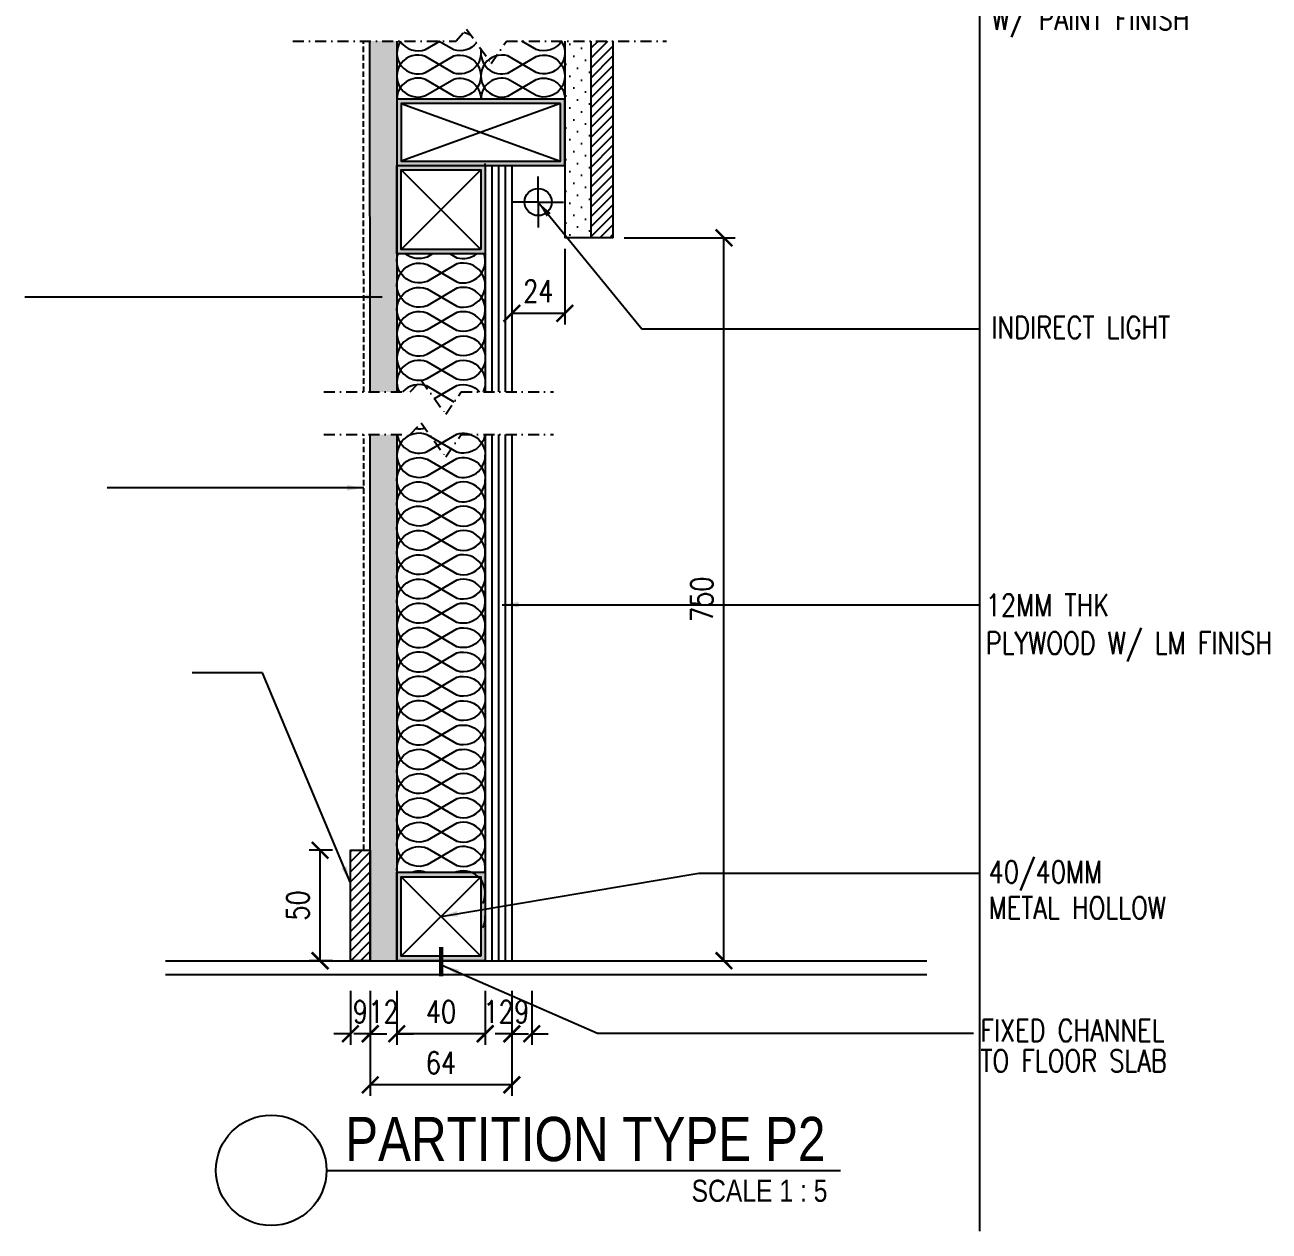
# Model space of a CAD drawing. Header units: millimetres. Extents: x 15742 to 451744, y -68201 to 290383.
# Drawn here: x 16198 to 16761, y 288101 to 288647 of the extents above; entities that cross this region are included whole.
import ezdxf

# ---------------------------------------------------------------- set-up
doc = ezdxf.new("R2010")
doc.units = ezdxf.units.MM
doc.header["$LTSCALE"] = 10
doc.header["$MEASUREMENT"] = 0
doc.header["$PDMODE"] = 2
doc.header["$PDSIZE"] = -3
doc.linetypes.add('DASHDOT', pattern=[1, 0.5, -0.25, 0, -0.25])
doc.linetypes.add('HIDDEN', pattern=[0.375, 0.25, -0.125])
doc.layers.get('0').update_dxf_attribs({"linetype": 'CONTINUOUS'})
doc.layers.get('DEFPOINTS').update_dxf_attribs({"linetype": 'CONTINUOUS'})
for name, color, linetype in [('01APP', 1, 'CONTINUOUS'), ('02AFF', 2, 'CONTINUOUS'), ('03ABB', 3, 'CONTINUOUS'), ('03AFP', 3, 'CONTINUOUS'), ('03IPP-parttext', 7, 'CONTINUOUS')]:
    doc.layers.add(name, color=color, linetype=linetype)
doc.styles.add('DIM', font='ROMANS.shx', dxfattribs={"width": 0.8})
doc.styles.add('JDL', font='ARIALUNI.TTF', dxfattribs={"width": 0.8})
doc.dimstyles.new('D-5', dxfattribs={"dimscale": 5, "dimtxt": 2, "dimasz": 1.5, "dimexe": 1, "dimexo": 1, "dimgap": 1, "dimtad": 1, "dimdec": 0, "dimzin": 0, "dimdsep": 46, "dimtxsty": 'DIM', "dimblk": 'ARCHTICK', "dimcen": 0, "dimclrd": 8, "dimclre": 8, "dimclrt": 3, "dimadec": 0, "dimazin": 0, "dimtfac": 0.5, "dimtdec": 0, "dimtix": 1, "dimtofl": 0, "dimtmove": 2, "dimatfit": 3, "dimfxl": 0, "dimtolj": 1, "dimtzin": 0, "dimarcsym": 0})

# ---------------------------------------------------------------- blocks, each defined once
blk = doc.blocks.new('_ARCHTICK')
at = {"color": 0, "linetype": 'ByBlock', "const_width": 0.15}
blk.add_lwpolyline([(-0.5, -0.5), (0.5, 0.5)], dxfattribs=at)
blk = doc.blocks.new('*D36')
at = {"layer": '03AFP', "color": 8, "lineweight": -2}
for p, q in [((16365.93, 288209.63), (16365.93, 288185.23)), ((16405.98, 288209.64), (16405.98, 288185.23)), ((16405.98, 288190.23), (16365.93, 288190.23))]:
    blk.add_line(p, q, dxfattribs=at)
at = {"layer": 'DEFPOINTS', "color": 0}
for p in [(16365.93, 288214.63), (16405.98, 288214.64), (16365.93, 288190.23)]:
    blk.add_point(p, dxfattribs=at)
at = {"layer": '03AFP', "color": 8, "lineweight": -2, "xscale": 7.5, "yscale": 7.5, "zscale": 7.5, "rotation": 180}
blk.add_blockref('_ARCHTICK', (16365.93, 288190.23), dxfattribs=at)
at = {"layer": '03AFP', "color": 8, "lineweight": -2, "xscale": 7.5, "yscale": 7.5, "zscale": 7.5}
blk.add_blockref('_ARCHTICK', (16405.98, 288190.23), dxfattribs=at)
at = {"layer": '03AFP', "color": 3, "insert": (16385.95, 288200.23), "char_height": 10, "attachment_point": 5, "style": 'DIM'}
blk.add_mtext('\\A1;40', dxfattribs=at)
blk = doc.blocks.new('*D37')
at = {"layer": '02AFF', "color": 8, "lineweight": -2}
for p, q in [((16353.93, 288204.63), (16353.93, 288162.12)), ((16417.98, 288204.64), (16417.98, 288162.12)), ((16417.98, 288167.12), (16353.93, 288167.12))]:
    blk.add_line(p, q, dxfattribs=at)
at = {"layer": 'DEFPOINTS', "color": 0}
for p in [(16353.93, 288209.63), (16417.98, 288209.64), (16353.93, 288167.12)]:
    blk.add_point(p, dxfattribs=at)
at = {"layer": '02AFF', "color": 8, "lineweight": -2, "xscale": 7.5, "yscale": 7.5, "zscale": 7.5, "rotation": 180}
blk.add_blockref('_ARCHTICK', (16353.93, 288167.12), dxfattribs=at)
at = {"layer": '02AFF', "color": 8, "lineweight": -2, "xscale": 7.5, "yscale": 7.5, "zscale": 7.5}
blk.add_blockref('_ARCHTICK', (16417.98, 288167.12), dxfattribs=at)
at = {"layer": '02AFF', "color": 3, "insert": (16385.95, 288177.12), "char_height": 10, "attachment_point": 5, "style": 'DIM'}
blk.add_mtext('\\A1;64', dxfattribs=at)
blk = doc.blocks.new('*D38')
at = {"layer": '03AFP', "color": 8, "lineweight": -2}
for p, q in [((16336.85, 288273.27), (16326.22, 288273.27)), ((16331.22, 288223.27), (16331.22, 288273.27)), ((16336.85, 288223.27), (16326.22, 288223.27))]:
    blk.add_line(p, q, dxfattribs=at)
at = {"layer": 'DEFPOINTS', "color": 0}
for p in [(16331.22, 288273.27), (16341.85, 288273.27), (16341.85, 288223.27)]:
    blk.add_point(p, dxfattribs=at)
at = {"layer": '03AFP', "color": 8, "lineweight": -2, "xscale": 7.5, "yscale": 7.5, "zscale": 7.5}
for p, rotation in [((16331.22, 288273.27), 90), ((16331.22, 288223.27), 270)]:
    blk.add_blockref('_ARCHTICK', p, dxfattribs=dict(at, rotation=rotation))
at = {"layer": '03AFP', "color": 3, "insert": (16321.22, 288248.27), "char_height": 10, "attachment_point": 5, "rotation": 90, "style": 'DIM'}
blk.add_mtext('\\A1;50', dxfattribs=at)
blk = doc.blocks.new('*D39')
at = {"layer": '03AFP', "color": 8, "lineweight": -2}
for p, q in [((16417.98, 288209.64), (16417.98, 288185.23)), ((16426.98, 288209.64), (16426.98, 288185.23)), ((16417.98, 288190.23), (16410.48, 288190.23)), ((16426.98, 288190.23), (16434.48, 288190.23))]:
    blk.add_line(p, q, dxfattribs=at)
at = {"layer": 'DEFPOINTS', "color": 0}
for p in [(16417.98, 288214.64), (16426.98, 288214.64), (16417.98, 288190.23)]:
    blk.add_point(p, dxfattribs=at)
at = {"layer": '03AFP', "color": 8, "lineweight": -2, "xscale": 7.5, "yscale": 7.5, "zscale": 7.5}
blk.add_blockref('_ARCHTICK', (16417.98, 288190.23), dxfattribs=at)
at = {"layer": '03AFP', "color": 8, "lineweight": -2, "xscale": 7.5, "yscale": 7.5, "zscale": 7.5, "rotation": 180}
blk.add_blockref('_ARCHTICK', (16426.98, 288190.23), dxfattribs=at)
at = {"layer": '03AFP', "color": 3, "insert": (16422.48, 288200.23), "char_height": 10, "attachment_point": 5, "style": 'DIM'}
blk.add_mtext('\\A1;9', dxfattribs=at)
blk = doc.blocks.new('*D40')
at = {"layer": '03AFP', "color": 8, "lineweight": -2}
for p, q in [((16405.98, 288209.64), (16405.98, 288185.23)), ((16417.98, 288209.64), (16417.98, 288185.23)), ((16405.98, 288190.23), (16398.48, 288190.23)), ((16417.98, 288190.23), (16425.48, 288190.23))]:
    blk.add_line(p, q, dxfattribs=at)
at = {"layer": 'DEFPOINTS', "color": 0}
for p in [(16405.98, 288214.64), (16417.98, 288214.64), (16405.98, 288190.23)]:
    blk.add_point(p, dxfattribs=at)
at = {"layer": '03AFP', "color": 8, "lineweight": -2, "xscale": 7.5, "yscale": 7.5, "zscale": 7.5}
blk.add_blockref('_ARCHTICK', (16405.98, 288190.23), dxfattribs=at)
at = {"layer": '03AFP', "color": 8, "lineweight": -2, "xscale": 7.5, "yscale": 7.5, "zscale": 7.5, "rotation": 180}
blk.add_blockref('_ARCHTICK', (16417.98, 288190.23), dxfattribs=at)
at = {"layer": '03AFP', "color": 3, "insert": (16411.98, 288200.23), "char_height": 10, "attachment_point": 5, "style": 'DIM'}
blk.add_mtext('\\A1;12', dxfattribs=at)
blk = doc.blocks.new('*D41')
at = {"layer": '03AFP', "color": 8, "lineweight": -2}
for p, q in [((16344.93, 288209.63), (16344.93, 288185.23)), ((16353.93, 288209.63), (16353.93, 288185.23)), ((16344.93, 288190.23), (16337.43, 288190.23)), ((16353.93, 288190.23), (16361.43, 288190.23))]:
    blk.add_line(p, q, dxfattribs=at)
at = {"layer": 'DEFPOINTS', "color": 0}
for p in [(16344.93, 288214.63), (16353.93, 288214.63), (16353.93, 288190.23)]:
    blk.add_point(p, dxfattribs=at)
at = {"layer": '03AFP', "color": 8, "lineweight": -2, "xscale": 7.5, "yscale": 7.5, "zscale": 7.5}
blk.add_blockref('_ARCHTICK', (16344.93, 288190.23), dxfattribs=at)
at = {"layer": '03AFP', "color": 8, "lineweight": -2, "xscale": 7.5, "yscale": 7.5, "zscale": 7.5, "rotation": 180}
blk.add_blockref('_ARCHTICK', (16353.93, 288190.23), dxfattribs=at)
at = {"layer": '03AFP', "color": 3, "insert": (16349.43, 288200.23), "char_height": 10, "attachment_point": 5, "style": 'DIM'}
blk.add_mtext('\\A1;9', dxfattribs=at)
blk = doc.blocks.new('*D42')
at = {"layer": '03AFP', "color": 8, "lineweight": -2}
for p, q in [((16353.93, 288209.63), (16353.93, 288185.23)), ((16365.93, 288209.63), (16365.93, 288185.23)), ((16353.93, 288190.23), (16346.43, 288190.23)), ((16365.93, 288190.23), (16373.43, 288190.23))]:
    blk.add_line(p, q, dxfattribs=at)
at = {"layer": 'DEFPOINTS', "color": 0}
for p in [(16353.93, 288214.63), (16365.93, 288214.63), (16365.93, 288190.23)]:
    blk.add_point(p, dxfattribs=at)
at = {"layer": '03AFP', "color": 8, "lineweight": -2, "xscale": 7.5, "yscale": 7.5, "zscale": 7.5}
blk.add_blockref('_ARCHTICK', (16353.93, 288190.23), dxfattribs=at)
at = {"layer": '03AFP', "color": 8, "lineweight": -2, "xscale": 7.5, "yscale": 7.5, "zscale": 7.5, "rotation": 180}
blk.add_blockref('_ARCHTICK', (16365.93, 288190.23), dxfattribs=at)
at = {"layer": '03AFP', "color": 3, "insert": (16359.93, 288200.23), "char_height": 10, "attachment_point": 5, "style": 'DIM'}
blk.add_mtext('\\A1;12', dxfattribs=at)
blk = doc.blocks.new('*D49')
at = {"color": 8, "lineweight": -2}
for p, q in [((16417.98, 288545.27), (16417.98, 288511.11)), ((16441.98, 288545.27), (16441.98, 288511.11)), ((16441.98, 288516.11), (16417.98, 288516.11))]:
    blk.add_line(p, q, dxfattribs=at)
at = {"layer": 'DEFPOINTS', "color": 0}
for p in [(16417.98, 288550.27), (16441.98, 288550.27), (16417.98, 288516.11)]:
    blk.add_point(p, dxfattribs=at)
at = {"color": 8, "lineweight": -2, "xscale": 7.5, "yscale": 7.5, "zscale": 7.5, "rotation": 180}
blk.add_blockref('_ARCHTICK', (16417.98, 288516.11), dxfattribs=at)
at = {"color": 8, "lineweight": -2, "xscale": 7.5, "yscale": 7.5, "zscale": 7.5}
blk.add_blockref('_ARCHTICK', (16441.98, 288516.11), dxfattribs=at)
at = {"color": 3, "insert": (16429.98, 288526.11), "char_height": 10, "attachment_point": 5, "style": 'DIM'}
blk.add_mtext('\\A1;24', dxfattribs=at)
blk = doc.blocks.new('*D50')
at = {"color": 8, "lineweight": -2}
for p, q in [((16468.84, 288550.27), (16518.99, 288550.27)), ((16513.99, 288223.27), (16513.99, 288550.27)), ((16493.75, 288223.27), (16518.99, 288223.27))]:
    blk.add_line(p, q, dxfattribs=at)
at = {"layer": 'DEFPOINTS', "color": 0}
for p in [(16463.84, 288550.27), (16513.99, 288550.27), (16488.75, 288223.27)]:
    blk.add_point(p, dxfattribs=at)
at = {"color": 8, "lineweight": -2, "xscale": 7.5, "yscale": 7.5, "zscale": 7.5}
for p, rotation in [((16513.99, 288550.27), 90), ((16513.99, 288223.27), 270)]:
    blk.add_blockref('_ARCHTICK', p, dxfattribs=dict(at, rotation=rotation))
at = {"color": 3, "insert": (16503.99, 288386.77), "char_height": 10, "attachment_point": 5, "rotation": 90, "style": 'DIM'}
blk.add_mtext('\\A1;750', dxfattribs=at)

msp = doc.modelspace()

# ---------------------------------------------------------------- hatches: boundary and pattern name
h = msp.add_hatch()
h.set_pattern_fill('DOTS', color=256, scale=3.2, angle=45, style=0)
h.set_pattern_definition([(45, (-4704.326, 2270.012), (-1.79605122, 5.38815367), [0, -5.08])])
h.paths.add_polyline_path([(16453.9653, 288639.2874), (16441.7032, 288639.2874), (16441.7032, 288550.2704), (16453.9653, 288550.2704)])
h.paths.add_polyline_path([(16441.7032, 288658.5826), (16453.9653, 288658.5826), (16453.9653, 289048.0322), (16441.7032, 289048.0322)])
h = msp.add_hatch()
h.set_pattern_fill('DOTS', color=256, scale=3.2, angle=45, style=0)
h.set_pattern_definition([(45, (-4740.326, 2270.012), (-1.79605122, 5.38815367), [0, -5.08])])
h.paths.add_polyline_path([(16353.6811, 288658.5826), (16365.9433, 288658.5826), (16365.9433, 289047.0187), (16353.6811, 289047.0187)])
h.paths.add_polyline_path([(16353.6811, 288480.5458), (16365.9433, 288480.5458), (16365.9433, 288639.2874), (16353.6811, 288639.2874)])
h.paths.add_polyline_path([(16365.9433, 288461.2506), (16353.6811, 288461.2506), (16353.6811, 288223.2704), (16365.9433, 288223.2704)])
h = msp.add_hatch()
h.set_pattern_fill('ANSI31', color=253, style=0)
h.set_pattern_definition([(45, (-8134.0253, 1721.4974), (-2.24506403, 2.24506403), [])])
h.paths.add_polyline_path([(16453.9069, 288550.2704), (16463.5697, 288550.2704), (16463.5697, 288639.2874), (16453.9073, 288639.2874)])
h.paths.add_polyline_path([(16453.9078, 288658.5826), (16463.5697, 288658.5826), (16463.5697, 288714.0326), (16453.9761, 288714.0326), (16453.9761, 288723.0326), (16463.5697, 288723.0326), (16463.5697, 288823.0326), (16453.9761, 288823.0326), (16453.9761, 288832.0326), (16463.5697, 288832.0326), (16463.5697, 288932.0326), (16453.9761, 288932.0326), (16453.9761, 288941.0326), (16463.5697, 288941.0326), (16463.5697, 289047.0467), (16453.9109, 289047.0467)])
h = msp.add_hatch(color=1)
h.paths.add_polyline_path([(16439.9761, 288611.0049), (16367.9761, 288611.0049), (16367.9761, 288585.0049), (16439.9761, 288585.0049)], flags=16)
h.paths.add_polyline_path([(16441.9761, 288613.0049), (16365.9761, 288613.0049), (16365.9761, 288583.0049), (16441.9761, 288583.0049)])
h = msp.add_hatch()
h.set_pattern_fill('ANSI31', color=253, style=0)
h.set_pattern_definition([(45, (-8243.019, 1721.4974), (-2.24506403, 2.24506403), [])])
h.paths.add_polyline_path([(16344.917, 288273.2704), (16353.9104, 288273.2704), (16353.9104, 288223.2704), (16344.9104, 288223.2704)])
at = {"layer": '02AFF'}
h = msp.add_hatch(color=1, dxfattribs=at)
h.paths.add_polyline_path([(16403.9761, 288545.0049), (16367.9761, 288545.0049), (16367.9761, 288581.0049), (16403.9761, 288581.0049)], flags=16)
h.paths.add_polyline_path([(16405.9761, 288543.0049), (16365.9761, 288543.0049), (16365.9761, 288583.0049), (16405.9761, 288583.0049)])
h = msp.add_hatch(color=1, dxfattribs=at)
h.paths.add_polyline_path([(16403.9433, 288225.2704), (16367.9433, 288225.2704), (16367.9433, 288261.2704), (16403.9433, 288261.2704)], flags=16)
h.paths.add_polyline_path([(16405.9433, 288223.2704), (16365.9433, 288223.2704), (16365.9433, 288263.2704), (16405.9433, 288263.2704)])

# ---------------------------------------------------------------- linework, layer by layer
at = {"color": 253}
for p, q in [((16629.6481, 288969.4595), (16629.6481, 288100.969)), ((16429.8837, 288566.4514), (16429.8837, 288577.9586)), ((16429.8837, 288566.4514), (16418.3765, 288566.4514)), ((16429.8837, 288566.4514), (16429.8837, 288554.9443)), ((16429.8837, 288566.4514), (16441.3908, 288566.4514))]:
    msp.add_line(p, q, dxfattribs=at)
at = {"linetype": 'HIDDEN'}
for p, q in [((16350.9504, 288480.5458), (16350.928, 288639.2874)), ((16350.9796, 288273.2721), (16350.9531, 288461.2506))]:
    msp.add_line(p, q, dxfattribs=at)
at = {"color": 253}
msp.add_circle((16429.8837, 288566.4514), 6.1461, dxfattribs=at)
at = {"layer": '01APP', "color": 1}
for points in [[(16396.2217, 288643.2407, -0.09265388), (16399.4772, 288641.9817, -0.09265388)], [(16367.6587, 288639.2874, 0.74158297), (16378.997, 288625.0771), (16391.7245, 288632.5437, -1.34830256), (16391.7245, 288614.3637), (16378.997, 288621.8303, 0.53006539), (16365.9849, 288613.0049, 0.53006539)], [(16367.4473, 288639.2874, 0.36145481), (16378.997, 288635.5259), (16385.4088, 288639.2874)], [(16401.9691, 288638.506, -0.31000526), (16391.7245, 288635.2613), (16384.8617, 288639.2874)], [(16440.3023, 288639.2874, -0.74158297), (16428.9641, 288625.0771), (16416.2365, 288632.5437, 1.34830256), (16416.2365, 288614.3637), (16428.9641, 288621.8303, -0.53006539), (16441.9761, 288613.0049, -0.53006539)], [(16440.5137, 288639.2874, -0.36145481), (16428.9641, 288635.5259), (16422.5523, 288639.2874)], [(16403.7368, 288636.0402, -0.57664835), (16391.7245, 288624.8125), (16378.997, 288632.2791, 1.4743888), (16378.997, 288614.6283), (16391.7245, 288622.0949, -0.5033485), (16403.9805, 288613.0049, -0.5033485)], [(16404.1174, 288635.5094, 0.55780944), (16416.2365, 288624.8125), (16428.9641, 288632.2791, -1.4743888), (16428.9641, 288614.6283), (16416.2365, 288622.0949, 0.5033485), (16403.9805, 288613.0049, 0.5033485)], [(16405.94, 288583.0049, 0.02269962), (16405.9759, 288583.9115)], [(16404.7966, 288502.1598, 0.66808698), (16393.0764, 288516.4381), (16379.6804, 288508.5794, -1.4743888), (16379.6804, 288527.1572), (16393.0764, 288519.2985, 1.34830256), (16393.0764, 288538.4332), (16379.6804, 288530.5745, -0.63719121), (16366.4913, 288543.0049, -0.63719121)], [(16404.7966, 288513.1573, 0.66808698), (16393.0764, 288527.4357), (16379.6804, 288519.577, -1.4743888), (16379.6804, 288538.1547), (16393.0764, 288530.2961, 0.6079317), (16405.4697, 288543.0049, 0.6079317)], [(16382.1227, 288543.0049), (16379.6804, 288541.5721, -0.26754268), (16369.7991, 288543.0049, -0.26754268)], [(16390.1593, 288543.0049), (16393.0764, 288541.2936, 0.24506996), (16402.162, 288543.0049, 0.24506996)], [(16404.7966, 288522.5792, -0.66808698), (16393.0764, 288508.3009), (16379.6804, 288516.1596, 1.4743888), (16379.6804, 288497.5818), (16393.0764, 288505.4405, -1.34830256), (16393.0764, 288486.3058), (16379.6804, 288494.1645, 0.6832322), (16366.9711, 288480.5458, 0.6832322)], [(16404.7966, 288511.5817, -0.66808698), (16393.0764, 288497.3033), (16379.6804, 288505.162, 1.4743888), (16379.6804, 288486.5843), (16393.0764, 288494.443, -0.65273678), (16404.9899, 288480.5458, -0.65273678)], [(16391.8897, 288476.0044), (16379.6804, 288483.1669, 0.31470154), (16368.5332, 288480.5458, 0.31470154)], [(16382.9848, 288477.5252), (16393.0764, 288483.4454, -0.29167575), (16403.4279, 288480.5458)], [(16405.8424, 288461.2506, -0.45304825), (16393.0764, 288453.3131), (16379.6804, 288461.1718, 1.4743888), (16379.6804, 288442.594), (16393.0764, 288450.4527, -0.50516197), (16405.9759, 288440.8275)], [(16366.1187, 288461.2506, 0.47871217), (16379.6804, 288453.5916), (16393.0764, 288461.4502, -0.50516197), (16405.9759, 288451.8251)], [(16374.526, 288463.9869, 0.10497466), (16378.6701, 288464.2482)], [(16404.7966, 288381.1865, 0.66808698), (16393.0764, 288395.4648), (16379.6804, 288387.6061, -1.4743888), (16379.6804, 288406.1839), (16393.0764, 288398.3252, 1.34830256), (16393.0764, 288417.46), (16379.6804, 288409.6013, -1.4743888), (16379.6804, 288428.179), (16393.0764, 288420.3204, 1.34830256), (16393.0764, 288439.4551), (16379.6804, 288431.5964, -1.4743888), (16379.6804, 288450.1742), (16393.0764, 288442.3155, 0.50516197), (16405.9759, 288451.9407)], [(16404.7966, 288370.1889, 0.66808698), (16393.0764, 288384.4673), (16379.6804, 288376.6086, -1.4743888), (16379.6804, 288395.1863), (16393.0764, 288387.3277, 1.34830256), (16393.0764, 288406.4624), (16379.6804, 288398.6037, -1.4743888), (16379.6804, 288417.1815), (16393.0764, 288409.3228, 1.34830256), (16393.0764, 288428.4575), (16379.6804, 288420.5989, -1.4743888), (16379.6804, 288439.1766), (16393.0764, 288431.3179, 0.50516197), (16405.9759, 288440.9431)], [(16404.7966, 288390.6084, -0.66808698), (16393.0764, 288376.3301), (16379.6804, 288384.1888, 1.4743888), (16379.6804, 288365.611), (16393.0764, 288373.4697, -1.34830256), (16393.0764, 288354.3349), (16379.6804, 288362.1936, 1.4743888), (16379.6804, 288343.6159), (16393.0764, 288351.4746, -1.34830256), (16393.0764, 288332.3398), (16379.6804, 288340.1985, 1.4743888), (16379.6804, 288321.6207), (16393.0764, 288329.4794, -0.50516197), (16405.9759, 288319.8542)], [(16404.7966, 288379.6108, -0.66808698), (16393.0764, 288365.3325), (16379.6804, 288373.1912, 1.4743888), (16379.6804, 288354.6134), (16393.0764, 288362.4721, -1.34830256), (16393.0764, 288343.3374), (16379.6804, 288351.1961, 1.4743888), (16379.6804, 288332.6183), (16393.0764, 288340.477, -1.34830256), (16393.0764, 288321.3422), (16379.6804, 288329.2009, 1.4743888), (16379.6804, 288310.6232), (16393.0764, 288318.4818, -0.50516197), (16405.9759, 288308.8566)], [(16366.1227, 288263.2704, -0.58451446), (16379.6804, 288274.2131), (16393.0764, 288266.3544, 1.34830256), (16393.0764, 288285.4891), (16379.6804, 288277.6304, -1.4743888), (16379.6804, 288296.2082), (16393.0764, 288288.3495, 1.34830256), (16393.0764, 288307.4843), (16379.6804, 288299.6256, -1.4743888), (16379.6804, 288318.2033), (16393.0764, 288310.3447, 0.50516197), (16405.9759, 288319.9699)], [(16405.8384, 288263.2704, 0.55656356), (16393.0764, 288274.4916), (16379.6804, 288266.6329, -1.4743888), (16379.6804, 288285.2106), (16393.0764, 288277.352, 1.34830256), (16393.0764, 288296.4867), (16379.6804, 288288.628, -1.4743888), (16379.6804, 288307.2058), (16393.0764, 288299.3471, 0.50516197), (16405.9759, 288308.9723)], [(16372.426, 288263.2704, -0.18388964), (16379.5394, 288263.2704)], [(16404.7966, 288249.2157, 0.66808698), (16393.0764, 288263.494), (16392.6952, 288263.2704)], [(16404.7966, 288238.2181, 0.14391114), (16405.9433, 288243.7387, 0.14391114)]]:
    msp.add_lwpolyline(points, format="xyb", dxfattribs=at)
at = {"layer": '03ABB', "color": 5, "linetype": 'DASHDOT'}
for points in [[(16318.8993, 288639.2874), (16392.6292, 288639.2874), (16397.5369, 288644.688), (16408.6439, 288629.1958), (16415.618, 288639.2874), (16488.0374, 288639.2874)], [(16332.918, 288480.5458), (16372.0395, 288480.5458), (16376.9472, 288485.9465), (16388.0542, 288470.4543), (16395.0283, 288480.5458), (16436.7821, 288480.5458)], [(16332.918, 288461.2506), (16372.0395, 288461.2506), (16376.9472, 288466.6513), (16388.0542, 288451.1591), (16395.0283, 288461.2506), (16436.7821, 288461.2506)]]:
    msp.add_lwpolyline(points, dxfattribs=at)
at = {"layer": '03AFP'}
for p, q in [((16353.8373, 288480.5458), (16353.7813, 288639.2874)), ((16365.9761, 288639.2874), (16365.9761, 288480.5458)), ((16441.9761, 288639.2874), (16441.9761, 288550.2704)), ((16453.8396, 288550.2704), (16453.8219, 288639.2874)), ((16463.8396, 288550.2704), (16463.8219, 288639.2874)), ((16405.9761, 288583.0049), (16405.9761, 288480.5458)), ((16417.9761, 288583.0049), (16417.9761, 288480.5458)), ((16417.9761, 288583.0049), (16417.9761, 288480.5458)), ((16453.8396, 288550.2704), (16441.9761, 288550.2704)), ((16463.8396, 288550.2704), (16453.8396, 288550.2704)), ((16353.9281, 288223.2704), (16353.8441, 288461.2506)), ((16365.9761, 288461.2506), (16365.9761, 288223.2704)), ((16405.9761, 288461.2506), (16405.9761, 288223.2704)), ((16417.9761, 288461.2506), (16417.9761, 288223.2704)), ((16417.9761, 288461.2506), (16417.9761, 288223.2704)), ((16334.1055, 288128.4556), (16566.759, 288128.4556))]:
    msp.add_line(p, q, dxfattribs=at)
at = {"layer": '03AFP', "color": 1}
for p, q in [((16439.9761, 288611.0049), (16367.9761, 288585.0049)), ((16367.9761, 288611.0049), (16439.9761, 288585.0049)), ((16403.9761, 288581.0049), (16367.9761, 288545.0049)), ((16403.9761, 288545.0049), (16367.9761, 288581.0049)), ((16408.9761, 288583.0049), (16408.9761, 288480.5458)), ((16411.9761, 288583.0049), (16411.9761, 288480.5458)), ((16414.9761, 288583.0049), (16414.9761, 288480.5458)), ((16408.9761, 288461.2506), (16408.9761, 288223.2704)), ((16411.9761, 288461.2506), (16411.9761, 288223.2704)), ((16414.9761, 288461.2506), (16414.9761, 288223.2704)), ((16403.9433, 288261.2704), (16367.9433, 288225.2704)), ((16403.9433, 288225.2704), (16367.9433, 288261.2704))]:
    msp.add_line(p, q, dxfattribs=at)
at = {"layer": '03AFP', "color": 5}
for p, q in [((16261.3297, 288223.2704), (16605.7938, 288223.2704)), ((16261.3297, 288217.0958), (16605.7938, 288217.0958))]:
    msp.add_line(p, q, dxfattribs=at)
at = {"layer": '03AFP'}
msp.add_lwpolyline([(16353.9104, 288223.2704), (16344.9104, 288223.2704), (16344.9104, 288273.2704), (16353.9104, 288273.2704)], close=True, dxfattribs=at)
at = {"layer": '03AFP', "color": 1, "const_width": 2}
msp.add_lwpolyline([(16385.9761, 288229.4526), (16385.9761, 288216.1904)], dxfattribs=at)
at = {"layer": '03AFP'}
msp.add_circle((16309.1055, 288128.4556), 25, dxfattribs=at)
at = {"layer": '03IPP-parttext'}
for points in [[(16441.9761, 288613.0049), (16365.9761, 288613.0049), (16365.9761, 288583.0049), (16441.9761, 288583.0049)], [(16439.9761, 288611.0049), (16367.9761, 288611.0049), (16367.9761, 288585.0049), (16439.9761, 288585.0049)], [(16405.9761, 288543.0049), (16365.9761, 288543.0049), (16365.9761, 288583.0049), (16405.9761, 288583.0049)], [(16403.9761, 288545.0049), (16367.9761, 288545.0049), (16367.9761, 288581.0049), (16403.9761, 288581.0049)], [(16405.9433, 288223.2704), (16365.9433, 288223.2704), (16365.9433, 288263.2704), (16405.9433, 288263.2704)], [(16403.9433, 288225.2704), (16367.9433, 288225.2704), (16367.9433, 288261.2704), (16403.9433, 288261.2704)]]:
    msp.add_lwpolyline(points, close=True, dxfattribs=at)

# ---------------------------------------------------------------- texts
at = {"layer": '03AFP', "width": 0.8}
for s, height, style, p in [('W/ PAINT FINISH', 10, 'DIM', (16635.1348, 288644.2962)), ('INDIRECT LIGHT', 10, 'DIM', (16635.0288, 288504.7126)), ('12MM THK', 10, 'DIM', (16632.4474, 288379.0923)), ('PLYWOOD W/ LM FINISH', 10, 'DIM', (16632.4474, 288361.9931)), ('40/40MM', 10, 'DIM', (16633.7742, 288258.4316)), ('METAL HOLLOW', 10, 'DIM', (16633.7742, 288242.2411)), ('FIXED CHANNEL', 10, 'DIM', (16630.0314, 288186.7465)), ('TO FLOOR SLAB', 10, 'DIM', (16630.0314, 288173.0163)), ('PARTITION TYPE P2', 20, 'JDL', (16342.5676, 288132.6223)), ('SCALE 1 : 5', 10, 'JDL', (16499.3301, 288114.2142))]:
    msp.add_text(s, height=height, dxfattribs=dict(at, style=style)).set_placement(p)

# ---------------------------------------------------------------- dimensions: what is measured, and where the dimension line sits
at = {"color": 253}
dim = msp.add_linear_dim(base=(16513.994, 288550.2704), p1=(16488.7519, 288223.2704), p2=(16463.8396, 288550.2704), angle=90, text='750', dimstyle='D-5', override={"dimfxl": 2}, dxfattribs=at)
dim.commit()
dim.dimension.update_dxf_attribs({"geometry": '*D50', "text_midpoint": (16503.994, 288386.7704)})
dim = msp.add_linear_dim(base=(16417.9761, 288516.1137), p1=(16441.9761, 288550.2704), p2=(16417.9761, 288550.2704), dimstyle='D-5', override={"dimfxl": 2}, dxfattribs=at)
dim.commit()
dim.dimension.update_dxf_attribs({"geometry": '*D49', "text_midpoint": (16429.9761, 288526.1137)})
at = {"layer": '02AFF', "color": 253}
dim = msp.add_linear_dim(base=(16353.9311, 288167.1151), p1=(16417.9761, 288209.6382), p2=(16353.9311, 288209.6318), dimstyle='D-5', dxfattribs=at)
dim.commit()
dim.dimension.update_dxf_attribs({"geometry": '*D37', "text_midpoint": (16385.9536, 288177.1151)})
at = {"layer": '03AFP', "color": 2}
for base, p1, p2, angle, picture, middle in [((16331.2234, 288273.2704), (16341.8463, 288223.2704), (16341.8463, 288273.2704), 90, '*D38', (16321.2234, 288248.2704)), ((16353.9311, 288190.2255), (16344.9311, 288214.6318), (16353.9311, 288214.6318), 180, '*D41', (16349.4311, 288200.2255)), ((16365.9311, 288190.2255), (16353.9311, 288214.6318), (16365.9311, 288214.6318), 180, '*D42', (16359.9311, 288200.2255))]:
    dim = msp.add_linear_dim(base=base, p1=p1, p2=p2, angle=angle, dimstyle='D-5', dxfattribs=at)
    dim.commit()
    dim.dimension.update_dxf_attribs({"geometry": picture, "text_midpoint": middle})
for base, p1, p2, picture, middle in [((16365.9311, 288190.2255), (16405.9761, 288214.6382), (16365.9311, 288214.6318), '*D36', (16385.9536, 288200.2255)), ((16405.9761, 288190.2319), (16417.9761, 288214.6382), (16405.9761, 288214.6382), '*D40', (16411.9761, 288200.2319)), ((16417.9761, 288190.2319), (16426.9761, 288214.6382), (16417.9761, 288214.6382), '*D39', (16422.4761, 288200.2319))]:
    dim = msp.add_linear_dim(base=base, p1=p1, p2=p2, dimstyle='D-5', dxfattribs=at)
    dim.commit()
    dim.dimension.update_dxf_attribs({"geometry": picture, "text_midpoint": middle})

# ---------------------------------------------------------------- leaders
at = {"color": 253}
for points in [[(16429.8837, 288566.4514), (16476.804, 288509.0758), (16629.6481, 288509.0758)], [(16359.3275, 288523.5028), (16197.6373, 288523.5028)], [(16350.9565, 288437.1614), (16234.8103, 288437.1614)], [(16344.9104, 288258.5623), (16305.1546, 288353.5506), (16273.4076, 288353.5506)]]:
    msp.add_leader(points, dimstyle='D-5', override={"dimgap": 1, "dimtad": 0, "dimfxl": 2}, dxfattribs=at)
for points in [[(16413.5726, 288384.3278), (16629.6481, 288384.3242)], [(16385.9433, 288243.2704), (16502.645, 288262.9533), (16629.8661, 288262.9533)], [(16386.7721, 288221.0865), (16456.7601, 288190.5334), (16626.8548, 288190.5334)]]:
    msp.add_leader(points, dimstyle='D-5', override={"dimgap": 1, "dimtad": 0, "dimfxl": 2})

doc.saveas('drawing.dxf')
